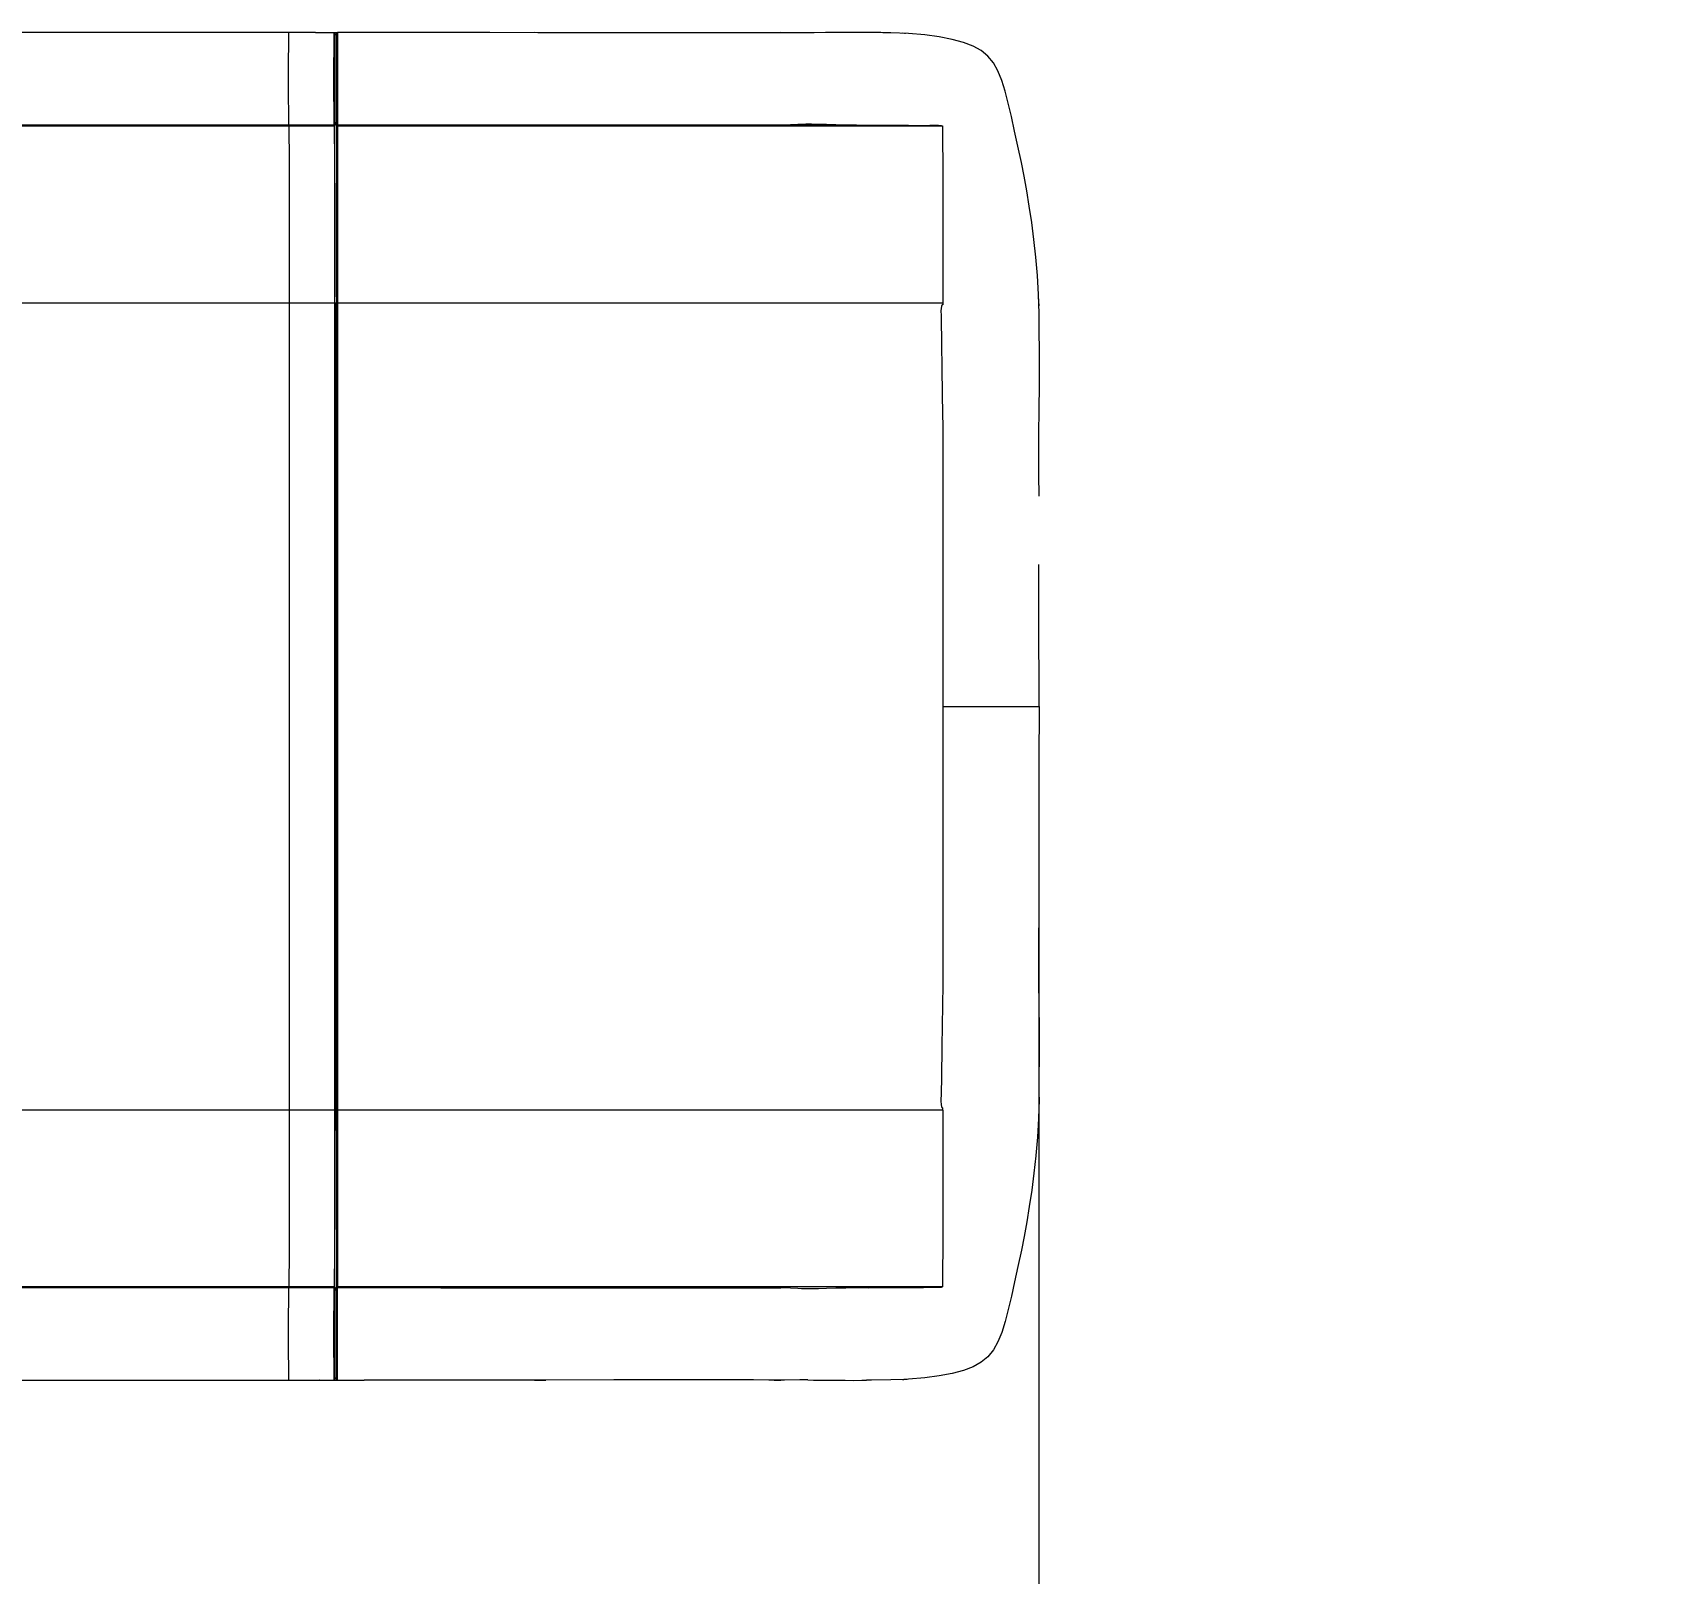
# Model space of a CAD drawing. Header units: millimetres. Extents: x -4720 to 4033, y -3120 to 3272.
# Drawn here: x 1507 to 2349, y -28 to 773 of the extents above; entities that cross this region are included whole.
import ezdxf

# ---------------------------------------------------------------- set-up
doc = ezdxf.new("R2010")
doc.units = ezdxf.units.MM
for name, color, linetype in [('DIKOM_ОБЪЕКТ', 7, 'Continuous'), ('DIKOM_РАЗМЕР_ЗОНА', 7, 'Continuous'), ('DIKOM_РАЗМЕР_ОБЪЕКТА', 7, 'Continuous')]:
    doc.layers.add(name, color=color, linetype=linetype)
doc.styles.add('style1', font='arial.ttf', dxfattribs={"width": 0.8})
doc.dimstyles.new('1-50', dxfattribs={"dimtxt": 300, "dimasz": 200, "dimexe": 100, "dimexo": 0, "dimgap": 100, "dimtad": 1, "dimtxsty": 'style1', "dimcen": 200, "dimclrd": 7, "dimclre": 7, "dimclrt": 7, "dimadec": 1, "dimazin": 2, "dimtfac": 1, "dimtmove": 0, "dimatfit": 2, "dimfxl": 0, "dimlwd": 25, "dimlwe": 18, "dimarcsym": 0})

# ---------------------------------------------------------------- blocks, each defined once
blk = doc.blocks.new('*D1')
at = {"layer": 'Defpoints', "color": 0, "transparency": 16777216}
for p in [(2030.08, 408.19), (-2367.22, 87.44), (-2367.22, -1711.17)]:
    blk.add_point(p, dxfattribs=at)
at = {"layer": 'DIKOM_РАЗМЕР_ОБЪЕКТА', "color": 7, "lineweight": 18, "transparency": 16777216}
for p, q in [((2030.08, 408.19), (2030.08, -1811.17)), ((-2367.22, 87.44), (-2367.22, -1811.17))]:
    blk.add_line(p, q, dxfattribs=at)
at = {"layer": 'DIKOM_РАЗМЕР_ОБЪЕКТА', "color": 7, "lineweight": 25, "transparency": 16777216}
blk.add_line((1830.08, -1711.17), (-2167.22, -1711.17), dxfattribs=at)
at = {"layer": 'DIKOM_РАЗМЕР_ОБЪЕКТА', "color": 7, "transparency": 16777216}
for points in [[(-2167.22, -1677.83), (-2167.22, -1744.5), (-2367.22, -1711.17)], [(1830.08, -1677.83), (1830.08, -1744.5), (2030.08, -1711.17)]]:
    blk.add_solid(points, dxfattribs=at)
at = {"layer": 'DIKOM_РАЗМЕР_ОБЪЕКТА', "color": 7, "transparency": 16777216, "insert": (-108.45, -1457.99), "char_height": 300, "attachment_point": 5, "style": 'style1'}
blk.add_mtext('4400', dxfattribs=at)
blk = doc.blocks.new('*D2')
at = {"layer": 'Defpoints', "color": 0, "transparency": 16777216}
for p in [(4032.78, 243.95), (-3867.22, -1428.24), (4032.78, -3020.21)]:
    blk.add_point(p, dxfattribs=at)
at = {"layer": 'DIKOM_РАЗМЕР_ЗОНА', "color": 7, "lineweight": 18, "transparency": 16777216}
for p, q in [((4032.78, 243.95), (4032.78, -3120.21)), ((-3867.22, -1428.24), (-3867.22, -3120.21))]:
    blk.add_line(p, q, dxfattribs=at)
at = {"layer": 'DIKOM_РАЗМЕР_ЗОНА', "color": 7, "lineweight": 25, "transparency": 16777216}
blk.add_line((-3667.22, -3020.21), (3832.78, -3020.21), dxfattribs=at)
at = {"layer": 'DIKOM_РАЗМЕР_ЗОНА', "color": 7, "transparency": 16777216}
for points in [[(-3667.22, -2986.87), (-3667.22, -3053.54), (-3867.22, -3020.21)], [(3832.78, -2986.87), (3832.78, -3053.54), (4032.78, -3020.21)]]:
    blk.add_solid(points, dxfattribs=at)
at = {"layer": 'DIKOM_РАЗМЕР_ЗОНА', "color": 7, "transparency": 16777216, "insert": (98.8, -2767.03), "char_height": 300, "attachment_point": 5, "style": 'style1'}
blk.add_mtext('7900', dxfattribs=at)

msp = doc.modelspace()

# ---------------------------------------------------------------- linework, layer by layer
at = {"layer": 'DIKOM_ОБЪЕКТ', "color": 7, "linetype": 'Continuous', "lineweight": 15}
for p, q in [((1639.909, 773.262), (1467.772, 773.262)), ((1653.909, 773.262), (1639.909, 773.262)), ((1653.909, 773.262), (1663.484, 773.262)), ((1655.808, 773.262), (1655.909, 773.273)), ((1655.909, 773.273), (1665.342, 773.281)), ((1663.746, 773.188), (1663.746, 773.185)), ((1663.951, 772.287), (1663.951, 772.286)), ((1664.712, 772.607), (1663.971, 771.88)), ((1665.342, 773.281), (1665.346, 773.095)), ((1679.115, 773.276), (1665.342, 773.271)), ((1679.91, 773.29), (1679.115, 773.289)), ((1894.559, 773.244), (1892.502, 773.221)), ((1895.797, 773.258), (1894.559, 773.244)), ((1960.066, 772.88), (1959.097, 772.945)), ((1960.664, 772.84), (1960.066, 772.88)), ((1419.36, 724.759), (1640.01, 724.759)), ((1467.772, 725.262), (1639.909, 725.262)), ((1639.909, 725.262), (1640.01, 724.759)), ((1639.909, 725.262), (1663.484, 725.262)), ((1640.01, 724.759), (1663.585, 724.759)), ((1663.484, 725.262), (1663.481, 725.473)), ((1663.484, 725.262), (1663.585, 724.759)), ((1663.844, 725.925), (1663.948, 725.821)), ((1663.971, 726.607), (1664.712, 725.878)), ((1664.075, 725.357), (1663.974, 725.86)), ((1663.991, 725.778), (1664.717, 725.052)), ((1664.61, 725.995), (1664.614, 725.744)), ((1664.617, 725.555), (1664.717, 725.052)), ((1665.319, 725.55), (1665.321, 725.453)), ((1665.324, 725.262), (1876.189, 725.262)), ((1665.425, 724.759), (1665.324, 725.262)), ((1665.425, 724.759), (1979.928, 724.759)), ((1670.062, 725.262), (1670.062, 725.443)), ((1670.131, 725.443), (1670.131, 725.262)), ((1876.189, 725.262), (1890.483, 725.262)), ((1890.483, 725.262), (1895.827, 725.262)), ((1979.393, 724.818), (1979.861, 724.781)), ((1979.861, 724.781), (1979.924, 724.762)), ((1979.924, 724.762), (1979.928, 724.759)), ((1979.946, 723.434), (1979.946, 723.415)), ((1979.988, 709.095), (1979.996, 704.321)), ((1980.019, 683.696), (1980.023, 677.291)), ((1366.995, 632.76), (1640.119, 632.76)), ((1640.119, 632.76), (1663.694, 632.76)), ((1640.119, 632.76), (1640.119, 212.764)), ((1663.694, 632.76), (1663.694, 212.764)), ((1663.694, 632.76), (1664.195, 632.76)), ((1664.195, 212.764), (1664.195, 632.76)), ((1664.195, 632.76), (1664.827, 632.76)), ((1665.534, 632.76), (1664.827, 632.76)), ((1664.827, 632.76), (1664.827, 212.764)), ((1665.534, 632.76), (1980.037, 632.76)), ((1665.534, 212.764), (1665.534, 632.76)), ((1980.037, 639.924), (1980.037, 632.76)), ((1980.037, 632.76), (1980.037, 632.271)), ((1980.037, 632.271), (1980.037, 631.661)), ((2030.013, 633.442), (2029.892, 636.412)), ((2030.104, 631.198), (2030.013, 633.442)), ((1980.037, 567.472), (1980.037, 422.762)), ((1980.037, 422.762), (1980.037, 278.052)), ((2030.097, 422.762), (2030.063, 393.617)), ((1640.119, 212.764), (1366.995, 212.764)), ((1663.694, 212.764), (1640.119, 212.764)), ((1663.694, 212.764), (1664.195, 212.764)), ((1664.827, 212.764), (1664.195, 212.764)), ((1665.534, 212.764), (1664.827, 212.764)), ((1980.037, 212.764), (1665.534, 212.764)), ((1980.037, 213.253), (1980.037, 213.863)), ((1980.037, 212.764), (1980.037, 213.253)), ((1980.037, 212.764), (1980.037, 205.6)), ((1980.023, 168.233), (1980.019, 161.828)), ((1979.996, 141.203), (1979.988, 136.429)), ((1640.01, 120.765), (1419.36, 120.765)), ((1639.909, 120.262), (1467.772, 120.262)), ((1640.01, 120.765), (1639.909, 120.262)), ((1663.484, 120.262), (1639.909, 120.262)), ((1663.585, 120.765), (1640.01, 120.765)), ((1663.482, 120.158), (1663.484, 120.262)), ((1663.585, 120.765), (1663.484, 120.262)), ((1663.956, 119.711), (1663.844, 119.599)), ((1664.712, 119.646), (1663.97, 118.917)), ((1664.617, 119.969), (1663.972, 119.324)), ((1663.974, 119.664), (1664.075, 120.167)), ((1664.717, 120.472), (1663.991, 119.746)), ((1664.614, 119.78), (1664.61, 119.529)), ((1664.717, 120.472), (1664.617, 119.969)), ((1665.319, 119.974), (1665.321, 120.071)), ((1665.324, 120.262), (1665.425, 120.765)), ((1979.928, 120.765), (1665.425, 120.765)), ((1719.019, 120.262), (1876.189, 120.262)), ((1876.189, 120.262), (1890.483, 120.262)), ((1890.483, 120.262), (1895.827, 120.262)), ((1979.393, 120.706), (1979.861, 120.743)), ((1979.861, 120.743), (1979.924, 120.762)), ((1979.924, 120.762), (1979.928, 120.765)), ((1979.946, 122.109), (1979.946, 122.09)), ((1467.772, 72.262), (1639.909, 72.262)), ((1639.909, 72.262), (1653.909, 72.262)), ((1653.909, 72.262), (1663.484, 72.262)), ((1655.909, 72.251), (1655.763, 72.276)), ((1655.909, 72.251), (1665.342, 72.243)), ((1663.746, 72.339), (1663.746, 72.336)), ((1663.951, 73.238), (1663.951, 73.237)), ((1663.971, 73.644), (1664.712, 72.917)), ((1665.342, 72.243), (1665.346, 72.432)), ((1665.342, 72.253), (1679.115, 72.248)), ((1679.91, 72.234), (1679.115, 72.235)), ((1892.439, 72.304), (1894.645, 72.279)), ((1894.645, 72.279), (1895.797, 72.266)), ((1959.097, 72.579), (1959.815, 72.62))]:
    msp.add_line(p, q, dxfattribs=at)
at = {"layer": 'DIKOM_ОБЪЕКТ', "color": 7, "linetype": 'Continuous', "lineweight": 15, "flags": 128}
for points in [[(1639.909, 725.262), (1639.907, 725.364), (1639.904, 725.671), (1639.902, 726.178), (1639.899, 726.883), (1639.897, 727.778), (1639.894, 728.857), (1639.892, 730.11), (1639.89, 731.526), (1639.888, 733.093), (1639.887, 734.799), (1639.885, 736.628), (1639.884, 738.564), (1639.883, 740.592), (1639.882, 742.694), (1639.881, 744.852), (1639.881, 747.048), (1639.881, 749.262), (1639.881, 751.476), (1639.881, 753.672), (1639.882, 755.83), (1639.883, 757.932), (1639.884, 759.96), (1639.885, 761.896), (1639.887, 763.725), (1639.888, 765.431), (1639.89, 766.998), (1639.892, 768.414), (1639.894, 769.667), (1639.897, 770.746), (1639.899, 771.641), (1639.902, 772.346), (1639.904, 772.853), (1639.907, 773.16), (1639.909, 773.262)], [(1663.455, 749.262), (1663.457, 753.949), (1663.458, 758.444), (1663.461, 762.599), (1663.463, 764.489), (1663.463, 765.38), (1663.464, 765.811), (1663.464, 766.023), (1663.464, 766.128), (1663.464, 766.18), (1663.464, 766.206), (1663.464, 766.219), (1663.464, 766.226), (1663.464, 766.229), (1663.464, 766.231), (1663.464, 766.231), (1663.464, 766.232), (1663.464, 766.232), (1663.464, 766.232), (1663.464, 766.232), (1663.464, 766.232), (1663.464, 766.232), (1663.464, 766.232), (1663.464, 766.415), (1663.465, 767.086), (1663.467, 768.021), (1663.469, 768.682), (1663.47, 769.216), (1663.472, 770.424), (1663.473, 770.952), (1663.473, 771.197), (1663.473, 771.315), (1663.473, 771.372), (1663.473, 771.401), (1663.473, 771.415), (1663.473, 771.422), (1663.473, 771.425), (1663.473, 771.427), (1663.473, 771.428), (1663.473, 771.428), (1663.473, 771.429), (1663.473, 771.429), (1663.473, 771.429), (1663.473, 771.429), (1663.473, 771.429), (1663.473, 771.429), (1663.473, 771.429), (1663.473, 771.521), (1663.475, 771.869), (1663.477, 772.32), (1663.479, 772.599), (1663.48, 772.8), (1663.484, 773.262)], [(1663.972, 726.054), (1663.97, 726.91), (1663.968, 728.081), (1663.967, 729.451), (1663.965, 730.888), (1663.962, 732.753), (1663.961, 734.427), (1663.96, 736.053), (1663.957, 738.7), (1663.956, 741.608), (1663.956, 744.681), (1663.954, 747.83), (1663.954, 751.033), (1663.956, 754.124), (1663.956, 756.984), (1663.957, 759.549), (1663.959, 761.377), (1663.96, 763.618), (1663.961, 766.092), (1663.965, 767.98), (1663.967, 769.772), (1663.969, 771.292), (1663.974, 772.388)], [(1664.646, 772.537), (1664.647, 771.209), (1664.641, 769.032), (1664.629, 766.08), (1664.612, 762.489), (1664.594, 758.391), (1664.577, 753.93), (1664.565, 749.284), (1664.559, 744.666), (1664.559, 740.216), (1664.565, 736.111), (1664.576, 732.522), (1664.588, 729.56), (1664.6, 727.368), (1664.609, 726.012), (1664.61, 725.995)], [(1664.64, 772.807), (1664.646, 772.55), (1664.646, 772.537)], [(1665.351, 773.207), (1664.967, 773.133), (1664.641, 772.917)], [(1665.346, 773.095), (1665.351, 772.838), (1665.353, 771.479), (1665.347, 769.274), (1665.335, 766.284), (1665.319, 762.648), (1665.301, 758.499), (1665.286, 753.984), (1665.274, 749.282), (1665.268, 744.608), (1665.268, 740.105), (1665.274, 735.95), (1665.284, 732.317), (1665.295, 729.319), (1665.307, 727.099), (1665.316, 725.725), (1665.319, 725.55)], [(1908.585, 773.169), (1905.701, 773.169), (1897.726, 773.233), (1894.559, 773.225), (1889.597, 773.214), (1881.536, 773.166), (1873.475, 773.129), (1808.972, 773.145), (1769.396, 773.238), (1744.441, 773.297), (1679.91, 773.29)], [(1773.551, 773.229), (1771.129, 773.245), (1767.664, 773.262)], [(1948.887, 773.247), (1947.861, 773.294), (1945.41, 773.363), (1942.405, 773.395), (1938.851, 773.4), (1934.823, 773.386), (1930.627, 773.358), (1924.876, 773.311), (1919.016, 773.259), (1913.119, 773.203), (1908.71, 773.161), (1908.585, 773.161)], [(2030.144, 625.997), (2030.136, 627.205), (2029.875, 637.074), (2029.272, 646.864), (2028.453, 656.435), (2027.459, 665.622), (2026.316, 674.461), (2025.049, 682.959), (2023.711, 690.967), (2022.328, 698.516), (2020.919, 705.669), (2019.148, 714.128), (2017.413, 722.083), (2015.748, 729.552), (2014.121, 736.491), (2012.461, 742.798), (2010.684, 748.42), (2008.695, 753.319), (2006.355, 757.531), (2003.52, 761.065), (2000.074, 763.954), (1995.886, 766.281), (1990.856, 768.184), (1984.972, 769.769), (1978.226, 771.068), (1970.665, 772.07), (1962.257, 772.772), (1952.964, 773.17), (1948.887, 773.227)], [(1663.481, 725.473), (1663.478, 725.726), (1663.473, 727.098), (1663.471, 728.11), (1663.47, 728.693), (1663.47, 729.003), (1663.47, 729.163), (1663.47, 729.243), (1663.47, 729.284), (1663.47, 729.305), (1663.47, 729.315), (1663.47, 729.32), (1663.47, 729.323), (1663.47, 729.324), (1663.47, 729.325), (1663.47, 729.325), (1663.47, 729.325), (1663.47, 729.325), (1663.47, 729.325), (1663.47, 729.325), (1663.47, 729.325), (1663.469, 729.753), (1663.467, 730.727), (1663.465, 731.623), (1663.464, 732.303), (1663.462, 734.053), (1663.462, 734.984), (1663.462, 735.463), (1663.462, 735.705), (1663.462, 735.827), (1663.462, 735.888), (1663.462, 735.919), (1663.462, 735.934), (1663.462, 735.942), (1663.462, 735.946), (1663.462, 735.948), (1663.462, 735.949), (1663.462, 735.949), (1663.462, 735.949), (1663.462, 735.95), (1663.462, 735.95), (1663.462, 735.95), (1663.462, 735.95), (1663.461, 736.582), (1663.46, 737.961), (1663.458, 739.185), (1663.458, 740.087), (1663.457, 742.305), (1663.457, 743.441), (1663.457, 744.014), (1663.458, 744.302), (1663.458, 744.446), (1663.458, 744.518), (1663.458, 744.554), (1663.458, 744.572), (1663.458, 744.581), (1663.458, 744.586), (1663.458, 744.588), (1663.458, 744.589), (1663.458, 744.59), (1663.458, 744.59), (1663.458, 744.59), (1663.458, 744.59), (1663.458, 744.59), (1663.458, 744.59), (1663.458, 744.59), (1663.458, 744.857), (1663.457, 745.645), (1663.456, 746.906), (1663.456, 748.274), (1663.455, 749.262)], [(1640.01, 724.759), (1640.016, 724.629), (1640.021, 724.293), (1640.026, 723.752), (1640.031, 723.006), (1640.036, 722.056), (1640.041, 720.906), (1640.046, 719.558), (1640.051, 718.015), (1640.056, 716.28), (1640.06, 714.358), (1640.065, 712.252), (1640.069, 709.967), (1640.074, 707.508), (1640.078, 704.882), (1640.082, 702.093), (1640.086, 699.149), (1640.089, 696.055), (1640.093, 692.819), (1640.096, 689.448), (1640.099, 685.95), (1640.102, 682.332), (1640.105, 678.602), (1640.107, 674.77), (1640.11, 670.843), (1640.112, 666.83), (1640.113, 662.741), (1640.115, 658.584), (1640.116, 654.37), (1640.117, 650.106), (1640.118, 645.804), (1640.119, 641.472), (1640.119, 637.121), (1640.119, 632.76)], [(1663.585, 724.759), (1663.59, 724.629), (1663.595, 724.293), (1663.6, 723.752), (1663.606, 723.006), (1663.611, 722.056), (1663.616, 720.906), (1663.621, 719.558), (1663.626, 718.015), (1663.63, 716.28), (1663.635, 714.358), (1663.64, 712.252), (1663.644, 709.967), (1663.648, 707.508), (1663.652, 704.882), (1663.656, 702.093), (1663.66, 699.149), (1663.664, 696.055), (1663.667, 692.819), (1663.671, 689.448), (1663.674, 685.95), (1663.677, 682.332), (1663.679, 678.602), (1663.682, 674.77), (1663.684, 670.843), (1663.686, 666.83), (1663.688, 662.741), (1663.69, 658.584), (1663.691, 654.37), (1663.692, 650.106), (1663.693, 645.804), (1663.694, 641.472), (1663.694, 637.121), (1663.694, 632.76)], [(1663.777, 725.741), (1663.96, 725.692), (1663.953, 725.889)], [(1664.007, 635.816), (1664.007, 637.164), (1664.007, 641.557), (1664.006, 645.93), (1664.005, 650.274), (1664.004, 654.579), (1664.003, 658.834), (1664.001, 663.031), (1664, 667.16), (1663.997, 671.211), (1663.995, 675.176), (1663.993, 679.046), (1663.99, 682.811), (1663.987, 686.465), (1663.984, 689.997), (1663.981, 693.4), (1663.977, 696.668), (1663.973, 699.791), (1663.969, 702.764), (1663.965, 705.58), (1663.961, 708.232), (1663.957, 710.714), (1663.952, 713.021), (1663.948, 715.147), (1663.943, 717.089), (1663.938, 718.84), (1663.933, 720.398), (1663.928, 721.76), (1663.923, 722.921), (1663.918, 723.879), (1663.913, 724.632), (1663.908, 725.179), (1663.902, 725.519), (1663.897, 725.649)], [(1664.614, 725.634), (1664.94, 725.416), (1665.325, 725.341)], [(1664.717, 725.052), (1664.723, 724.922), (1664.728, 724.585), (1664.733, 724.041), (1664.738, 723.293), (1664.743, 722.341), (1664.748, 721.187), (1664.753, 719.835), (1664.758, 718.287), (1664.763, 716.546), (1664.768, 714.617), (1664.772, 712.505), (1664.777, 710.213), (1664.781, 707.746), (1664.785, 705.111), (1664.789, 702.314), (1664.793, 699.36), (1664.797, 696.257), (1664.8, 693.01), (1664.803, 689.629), (1664.807, 686.119), (1664.81, 682.489), (1664.812, 678.748), (1664.815, 674.903), (1664.817, 670.964), (1664.819, 666.939), (1664.821, 662.836), (1664.822, 658.666), (1664.824, 654.438), (1664.825, 650.161), (1664.826, 645.846), (1664.826, 641.5), (1664.827, 637.135), (1664.827, 632.76)], [(1665.319, 725.469), (1697.879, 725.289), (1719.019, 725.277)], [(1665.534, 632.76), (1665.533, 637.121), (1665.533, 641.472), (1665.533, 645.804), (1665.532, 650.106), (1665.531, 654.37), (1665.529, 658.584), (1665.528, 662.741), (1665.526, 666.83), (1665.524, 670.843), (1665.521, 674.77), (1665.519, 678.602), (1665.516, 682.332), (1665.513, 685.95), (1665.51, 689.448), (1665.507, 692.819), (1665.503, 696.055), (1665.5, 699.149), (1665.496, 702.093), (1665.492, 704.882), (1665.488, 707.508), (1665.484, 709.967), (1665.479, 712.252), (1665.475, 714.358), (1665.47, 716.28), (1665.465, 718.015), (1665.46, 719.558), (1665.455, 720.906), (1665.45, 722.056), (1665.445, 723.006), (1665.44, 723.752), (1665.435, 724.293), (1665.43, 724.629), (1665.425, 724.759)], [(1895.827, 725.262), (1905.144, 725.259), (1914.526, 725.25), (1923.788, 725.234), (1932.742, 725.211), (1941.204, 725.183), (1949.012, 725.149), (1956.033, 725.111), (1962.17, 725.069)], [(1895.851, 725.278), (1897.329, 725.291), (1900.87, 725.46), (1904.59, 725.655), (1906.497, 725.729), (1908.753, 725.768), (1911.719, 725.762), (1915.362, 725.709), (1919.624, 725.615), (1924.419, 725.494), (1929.629, 725.364), (1935.105, 725.25), (1940.668, 725.185), (1941.248, 725.183)], [(1962.17, 725.069), (1966.4, 725.034), (1970.1, 724.996), (1973.239, 724.957)], [(1979.928, 724.759), (1979.937, 724.404), (1979.946, 723.434)], [(1979.946, 723.415), (1979.947, 722.957), (1979.954, 721.976)], [(1979.954, 721.976), (1979.963, 720.212), (1979.969, 718.543), (1979.976, 715.605), (1979.982, 712.738), (1979.988, 709.095)], [(1979.996, 704.321), (1980.004, 698.094), (1980.012, 691.196), (1980.019, 683.696)], [(1980.023, 677.291), (1980.028, 669.656), (1980.031, 661.704), (1980.034, 653.505)], [(1980.034, 653.505), (1980.036, 646.753), (1980.037, 639.924)], [(1980.037, 631.661), (1979.789, 631.601), (1979.686, 631.527), (1979.608, 631.425), (1979.394, 630.964), (1979.094, 628.593), (1979.137, 626.155), (1979.193, 623.683), (1979.237, 621.316), (1979.261, 619.845), (1979.275, 618.918), (1979.304, 617.041), (1979.335, 615.05), (1979.358, 613.535), (1979.411, 610.132), (1979.465, 606.698), (1979.52, 603.234), (1979.576, 599.739), (1979.811, 584.296), (1980.037, 567.472)], [(2030.112, 532.17), (2030.118, 533.709), (2030.097, 535.973), (2030.04, 539.539), (2029.982, 543.722), (2029.946, 548.519), (2029.953, 555.075), (2030.004, 562.009), (2030.056, 568.124), (2030.105, 573.381), (2030.152, 577.784), (2030.207, 582.082), (2030.259, 585.027), (2030.283, 586.104), (2030.303, 587.862), (2030.318, 590.502), (2030.326, 594.042), (2030.324, 598.514), (2030.308, 603.973), (2030.276, 610.159), (2030.24, 615.559), (2030.217, 618.589), (2030.197, 621.135), (2030.179, 623.213), (2030.162, 624.838), (2030.146, 625.997)], [(2030.097, 422.762), (2030.041, 471.431), (2030.06, 496.556)], [(2030.063, 393.617), (2030.041, 374.093), (2030.064, 343.631)], [(2030.146, 219.527), (2030.162, 220.686), (2030.179, 222.311), (2030.201, 224.929), (2030.227, 228.266), (2030.257, 232.317), (2030.291, 237.954), (2030.316, 243.804), (2030.327, 249.545), (2030.322, 254.022), (2030.306, 257.299), (2030.286, 259.236), (2030.262, 260.378), (2030.236, 261.682), (2030.209, 263.345), (2030.181, 265.365), (2030.152, 267.74), (2030.113, 271.35), (2030.073, 275.552), (2030.03, 280.349), (2029.987, 285.747), (2029.948, 291.602), (2029.946, 297.005), (2029.982, 301.802), (2030.04, 305.985), (2030.097, 309.551), (2030.118, 311.815), (2030.112, 313.354)], [(1980.037, 278.052), (1979.576, 245.785), (1979.322, 229.652), (1979.188, 221.585), (1979.099, 217.552), (1979.154, 215.54), (1979.394, 214.56), (1979.608, 214.098), (1979.686, 213.997), (1979.789, 213.923), (1980.037, 213.863)], [(2030.144, 219.527), (2030.136, 218.319), (2029.875, 208.45), (2029.272, 198.66), (2028.453, 189.089), (2028.445, 189.022), (2027.459, 179.902), (2026.316, 171.063), (2025.049, 162.565), (2023.711, 154.557), (2022.328, 147.008), (2020.919, 139.855), (2019.148, 131.396), (2017.413, 123.441), (2015.748, 115.972), (2014.121, 109.033), (2012.461, 102.726), (2010.684, 97.104), (2008.695, 92.205), (2006.355, 87.993), (2003.52, 84.459), (2000.074, 81.57), (1995.886, 79.243), (1990.856, 77.34), (1984.972, 75.755), (1978.226, 74.456), (1970.665, 73.454), (1962.257, 72.752), (1959.815, 72.648), (1952.964, 72.354), (1942.944, 72.214), (1940.345, 72.219)], [(1640.119, 212.764), (1640.119, 208.403), (1640.119, 204.052), (1640.118, 199.72), (1640.117, 195.418), (1640.116, 191.154), (1640.115, 186.94), (1640.113, 182.783), (1640.112, 178.694), (1640.11, 174.681), (1640.107, 170.754), (1640.105, 166.922), (1640.102, 163.192), (1640.099, 159.574), (1640.096, 156.076), (1640.093, 152.705), (1640.089, 149.469), (1640.086, 146.375), (1640.082, 143.431), (1640.078, 140.642), (1640.074, 138.016), (1640.069, 135.557), (1640.065, 133.272), (1640.06, 131.166), (1640.056, 129.244), (1640.051, 127.509), (1640.046, 125.966), (1640.041, 124.618), (1640.036, 123.468), (1640.031, 122.519), (1640.026, 121.772), (1640.021, 121.231), (1640.016, 120.895), (1640.01, 120.765)], [(1663.694, 212.764), (1663.694, 208.403), (1663.694, 204.052), (1663.693, 199.72), (1663.692, 195.418), (1663.691, 191.154), (1663.69, 186.94), (1663.688, 182.783), (1663.686, 178.694), (1663.684, 174.681), (1663.682, 170.754), (1663.679, 166.922), (1663.677, 163.192), (1663.674, 159.574), (1663.671, 156.076), (1663.667, 152.705), (1663.664, 149.469), (1663.66, 146.375), (1663.656, 143.431), (1663.652, 140.642), (1663.648, 138.016), (1663.644, 135.557), (1663.64, 133.272), (1663.635, 131.166), (1663.63, 129.244), (1663.626, 127.509), (1663.621, 125.966), (1663.616, 124.618), (1663.611, 123.468), (1663.606, 122.519), (1663.6, 121.772), (1663.595, 121.231), (1663.59, 120.895), (1663.585, 120.765)], [(1664.194, 202.184), (1664.194, 204.565), (1664.194, 207.779), (1664.195, 212.768)], [(1664.827, 212.764), (1664.827, 208.389), (1664.826, 204.024), (1664.826, 199.678), (1664.825, 195.362), (1664.824, 191.086), (1664.822, 186.858), (1664.821, 182.688), (1664.819, 178.586), (1664.817, 174.56), (1664.815, 170.621), (1664.812, 166.776), (1664.81, 163.034), (1664.807, 159.405), (1664.803, 155.895), (1664.8, 152.514), (1664.797, 149.267), (1664.793, 146.164), (1664.789, 143.21), (1664.785, 140.412), (1664.781, 137.778), (1664.777, 135.311), (1664.772, 133.019), (1664.768, 130.907), (1664.763, 128.978), (1664.758, 127.237), (1664.753, 125.689), (1664.748, 124.337), (1664.743, 123.183), (1664.738, 122.231), (1664.733, 121.483), (1664.728, 120.939), (1664.723, 120.602), (1664.717, 120.472)], [(1665.425, 120.765), (1665.43, 120.895), (1665.435, 121.231), (1665.44, 121.772), (1665.445, 122.519), (1665.45, 123.468), (1665.455, 124.618), (1665.46, 125.966), (1665.465, 127.509), (1665.47, 129.244), (1665.475, 131.166), (1665.479, 133.272), (1665.484, 135.557), (1665.488, 138.016), (1665.492, 140.642), (1665.496, 143.431), (1665.5, 146.375), (1665.503, 149.469), (1665.507, 152.705), (1665.51, 156.076), (1665.513, 159.574), (1665.516, 163.192), (1665.519, 166.922), (1665.521, 170.754), (1665.524, 174.681), (1665.526, 178.694), (1665.528, 182.783), (1665.529, 186.94), (1665.531, 191.154), (1665.532, 195.418), (1665.533, 199.72), (1665.533, 204.052), (1665.533, 208.403), (1665.534, 212.764)], [(1663.897, 119.875), (1663.902, 120.005), (1663.908, 120.345), (1663.913, 120.892), (1663.918, 121.645), (1663.923, 122.603), (1663.928, 123.764), (1663.933, 125.126), (1663.938, 126.684), (1663.943, 128.435), (1663.948, 130.377), (1663.952, 132.503), (1663.957, 134.81), (1663.961, 137.292), (1663.965, 139.944), (1663.969, 142.76), (1663.973, 145.733), (1663.977, 148.856), (1663.981, 152.123), (1663.984, 155.527), (1663.987, 159.059), (1663.99, 162.713), (1663.993, 166.478), (1663.995, 170.348), (1663.997, 174.313), (1664, 178.364), (1664.001, 182.493), (1664.003, 186.69), (1664.004, 190.945), (1664.005, 195.25), (1664.006, 199.594), (1664.007, 202.124)], [(1980.037, 205.6), (1980.036, 198.771), (1980.034, 192.019)], [(1980.034, 192.019), (1980.031, 183.82), (1980.028, 175.868), (1980.023, 168.233)], [(1980.019, 161.828), (1980.012, 154.328), (1980.004, 147.43), (1979.996, 141.203)], [(1979.988, 136.429), (1979.983, 133.742), (1979.979, 131.469), (1979.975, 129.565), (1979.971, 127.639), (1979.966, 126.091), (1979.961, 124.765), (1979.954, 123.548)], [(1639.909, 72.262), (1639.907, 72.364), (1639.904, 72.671), (1639.902, 73.178), (1639.899, 73.883), (1639.897, 74.778), (1639.894, 75.857), (1639.892, 77.11), (1639.89, 78.526), (1639.888, 80.093), (1639.887, 81.799), (1639.885, 83.628), (1639.884, 85.564), (1639.883, 87.592), (1639.882, 89.694), (1639.881, 91.852), (1639.881, 94.048), (1639.881, 96.262), (1639.881, 98.476), (1639.881, 100.672), (1639.882, 102.83), (1639.883, 104.932), (1639.884, 106.96), (1639.885, 108.896), (1639.887, 110.725), (1639.888, 112.431), (1639.89, 113.998), (1639.892, 115.414), (1639.894, 116.667), (1639.897, 117.746), (1639.899, 118.641), (1639.902, 119.346), (1639.904, 119.853), (1639.907, 120.16), (1639.909, 120.262)], [(1663.482, 72.409), (1663.481, 72.482), (1663.479, 72.851), (1663.476, 73.448), (1663.473, 74.215), (1663.471, 75.464), (1663.468, 77.158), (1663.464, 79.119), (1663.463, 80.295), (1663.463, 81.642), (1663.462, 82.91), (1663.46, 85.027), (1663.458, 87.304), (1663.457, 89.286), (1663.457, 91.576), (1663.457, 93.911), (1663.456, 95.088), (1663.456, 95.678), (1663.456, 95.973), (1663.455, 96.121), (1663.455, 96.195), (1663.455, 96.231), (1663.455, 96.25), (1663.455, 96.259), (1663.455, 96.264), (1663.455, 96.266), (1663.455, 96.267), (1663.455, 96.268), (1663.455, 96.268), (1663.455, 96.268), (1663.455, 96.268), (1663.455, 96.268), (1663.455, 96.268), (1663.455, 96.268), (1663.455, 96.556), (1663.456, 97.544), (1663.457, 99), (1663.457, 100.121), (1663.458, 100.939), (1663.458, 103.223), (1663.458, 104.342), (1663.458, 104.894), (1663.458, 105.168), (1663.458, 105.305), (1663.458, 105.373), (1663.458, 105.407), (1663.458, 105.424), (1663.458, 105.432), (1663.458, 105.437), (1663.458, 105.439), (1663.458, 105.44), (1663.458, 105.44), (1663.458, 105.441), (1663.458, 105.441), (1663.458, 105.441), (1663.458, 105.441), (1663.458, 105.441), (1663.458, 105.441), (1663.458, 105.695), (1663.459, 106.591), (1663.46, 107.9), (1663.461, 108.878), (1663.462, 109.577), (1663.463, 111.474), (1663.464, 112.368), (1663.464, 112.801), (1663.464, 113.013), (1663.464, 113.119), (1663.464, 113.171), (1663.464, 113.197), (1663.464, 113.21), (1663.464, 113.217), (1663.464, 113.22), (1663.464, 113.222), (1663.464, 113.222), (1663.464, 113.223), (1663.464, 113.223), (1663.464, 113.223), (1663.464, 113.223), (1663.464, 113.223), (1663.464, 113.223), (1663.464, 113.223), (1663.464, 113.417), (1663.467, 114.799), (1663.469, 115.952), (1663.471, 116.832), (1663.472, 117.687), (1663.473, 118.426), (1663.476, 119.22), (1663.478, 119.537), (1663.478, 119.674), (1663.478, 119.737), (1663.478, 119.768), (1663.478, 119.782), (1663.478, 119.79), (1663.478, 119.793), (1663.478, 119.795), (1663.478, 119.796), (1663.478, 119.797), (1663.478, 119.797), (1663.478, 119.797), (1663.478, 119.797), (1663.478, 119.797), (1663.478, 119.797), (1663.478, 119.797), (1663.478, 119.797), (1663.478, 119.797), (1663.478, 119.797), (1663.478, 119.797), (1663.478, 119.797), (1663.478, 119.798), (1663.478, 119.799), (1663.478, 119.804), (1663.479, 119.826), (1663.479, 119.906), (1663.48, 120.022), (1663.481, 120.145), (1663.482, 120.158)], [(1663.953, 119.64), (1663.96, 119.832), (1663.777, 119.783)], [(1663.974, 73.136), (1663.97, 74.052), (1663.968, 75.273), (1663.967, 76.679), (1663.964, 78.159), (1663.961, 80.06), (1663.961, 81.751), (1663.96, 83.403), (1663.957, 86.081), (1663.956, 88.996), (1663.956, 92.101), (1663.954, 95.272), (1663.955, 98.472), (1663.956, 101.537), (1663.956, 104.371), (1663.957, 106.93), (1663.959, 108.739), (1663.961, 110.943), (1663.962, 113.388), (1663.965, 115.233), (1663.967, 116.977), (1663.969, 118.443), (1663.972, 119.47)], [(1664.61, 119.529), (1664.609, 119.513), (1664.6, 118.157), (1664.588, 115.966), (1664.576, 113.006), (1664.565, 109.42), (1664.559, 105.316), (1664.559, 100.869), (1664.565, 96.252), (1664.577, 91.605), (1664.594, 87.165), (1664.612, 83.053), (1664.629, 79.466), (1664.641, 76.509), (1664.647, 74.32), (1664.646, 72.984)], [(1665.325, 120.183), (1664.94, 120.108), (1664.614, 119.89)], [(1665.346, 72.432), (1665.351, 72.692), (1665.353, 74.05), (1665.347, 76.267), (1665.335, 79.262), (1665.319, 82.894), (1665.301, 87.057), (1665.286, 91.551), (1665.274, 96.254), (1665.268, 100.927), (1665.268, 105.428), (1665.274, 109.581), (1665.284, 113.211), (1665.295, 116.208), (1665.307, 118.427), (1665.316, 119.799), (1665.319, 119.974)], [(1719.019, 120.247), (1697.879, 120.234), (1665.319, 120.055)], [(1941.248, 120.341), (1940.668, 120.339), (1935.105, 120.274), (1929.629, 120.16), (1924.419, 120.03), (1919.624, 119.909), (1915.362, 119.815), (1911.719, 119.762), (1908.753, 119.756), (1906.497, 119.795), (1904.59, 119.869), (1900.87, 120.064), (1897.329, 120.233), (1895.816, 120.246)], [(1941.248, 120.341), (1949.012, 120.375), (1956.033, 120.413), (1962.17, 120.455)], [(1962.17, 120.455), (1966.4, 120.49), (1970.1, 120.528), (1973.239, 120.567)], [(1979.946, 122.09), (1979.937, 121.12), (1979.928, 120.765)], [(1979.954, 123.548), (1979.947, 122.567), (1979.946, 122.109)], [(1663.484, 72.262), (1663.483, 72.273), (1663.482, 72.409)], [(1664.646, 72.984), (1664.646, 72.979), (1664.64, 72.72)], [(1664.641, 72.608), (1664.967, 72.392), (1665.351, 72.318)], [(1909.82, 72.355), (1905.701, 72.355), (1897.726, 72.291), (1894.645, 72.298), (1889.597, 72.31), (1881.536, 72.358), (1873.475, 72.395), (1808.972, 72.379), (1769.934, 72.287), (1744.441, 72.227), (1679.91, 72.234)], [(1767.664, 72.262), (1772.205, 72.286), (1773.637, 72.296)], [(1909.82, 72.363), (1912.847, 72.333), (1917.577, 72.28), (1921.756, 72.238), (1925.434, 72.2), (1929.335, 72.165), (1933.555, 72.148), (1938.009, 72.176), (1940.345, 72.217)], [(1959.815, 72.62), (1961.233, 72.702), (1961.482, 72.719)]]:
    msp.add_lwpolyline(points, dxfattribs=at)
at = {"layer": 'DIKOM_ОБЪЕКТ', "color": 7, "linetype": 'Continuous', "lineweight": 15}
for centre, radius, start, end in [((1663.432, 772.6), 0.548, 17.949375, 84.760827), ((1663.484, 772.762), 0.5, 308.66063, 89.994431), ((1663.365, 725.954), 0.613, 281.000258, 343.508943), ((1663.488, 725.757), 0.495, 269.556671, 13.256399), ((1663.585, 725.259), 0.5, 269.990413, 11.365604), ((1665.324, 726.262), 1, 224.997081, 270.006337), ((1665.425, 725.759), 1.001, 225.012206, 269.98181), ((1973.038, 568.986), 155.971, 87.665044, 89.926292), ((1663.376, 119.582), 0.599, 15.769693, 79.849624), ((1663.585, 120.265), 0.5, 348.657141, 90.005083), ((1665.324, 119.262), 1, 90.0085, 134.998876), ((1665.424, 119.765), 1, 89.9952, 135.004149), ((1973.051, 275.991), 155.424, 270.06939, 272.338596), ((1663.432, 72.923), 0.548, 275.227729, 342.05573), ((1663.488, 72.764), 0.495, 300.92792, 51.573123)]:
    msp.add_arc(centre, radius, start, end, dxfattribs=at)
msp.add_open_spline([(1980.037, 422.762), (1982.493, 422.762), (1987.409, 422.762), (1994.63, 422.762), (2001.544, 422.762), (2007.997, 422.762), (2013.844, 422.762), (2018.856, 422.762), (2022.974, 422.762), (2026.18, 422.762), (2028.471, 422.762), (2029.89, 422.762), (2030.028, 422.762), (2030.097, 422.762)], degree=3, knots=[0, 0, 0, 0, 0.0930847, 0.1863354, 0.2797156, 0.373187, 0.4667101, 0.5602461, 0.6484213, 0.7365399, 0.8245696, 0.9124763, 1, 1, 1, 1], dxfattribs=at)

# ---------------------------------------------------------------- dimensions: what is measured, and where the dimension line sits
at = {"layer": 'DIKOM_РАЗМЕР_ЗОНА'}
dim = msp.add_linear_dim(base=(4032.777, -3020.205), p1=(-3867.223, -1428.238), p2=(4032.777, 243.949), dimstyle='1-50', dxfattribs=at)
dim.commit()
dim.dimension.update_dxf_attribs({"geometry": '*D2', "text_midpoint": (98.801, -3020.205), "dimtype": 160})
at = {"layer": 'DIKOM_РАЗМЕР_ОБЪЕКТА'}
dim = msp.add_linear_dim(base=(-2367.223, -1711.167), p1=(2030.08, 408.189), p2=(-2367.223, 87.439), text='4400', dimstyle='1-50', dxfattribs=at)
dim.commit()
dim.dimension.update_dxf_attribs({"geometry": '*D1', "text_midpoint": (-108.448, -1711.167), "dimtype": 160})

doc.saveas('drawing.dxf')
